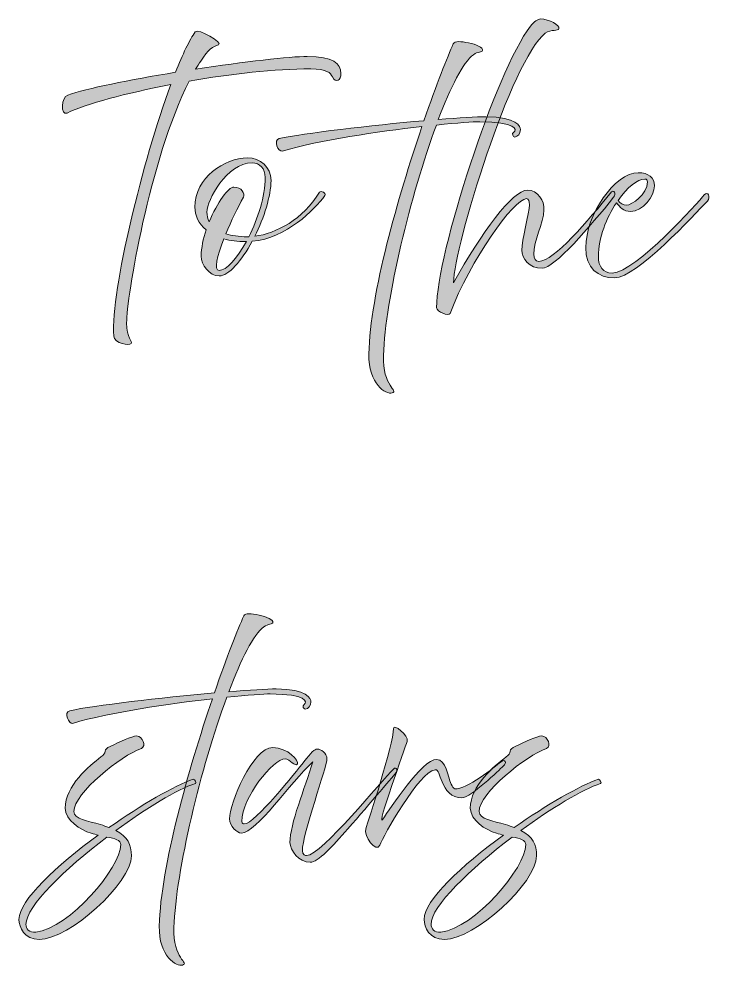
# Model space of a CAD drawing. Header units: millimetres. Extents: x 37 to 148, y -204 to -22.
# Drawn here: x 36.99 to 63.89, y -58.45 to -21.59 of the extents above; entities that cross this region are included whole.
import ezdxf

# ---------------------------------------------------------------- set-up
doc = ezdxf.new("R2010")
doc.units = ezdxf.units.MM
doc.header["$MEASUREMENT"] = 0
doc.layers.add('Layer 1', color=7, linetype='Continuous', lineweight=0)

msp = doc.modelspace()

# ---------------------------------------------------------------- hatches: boundary and pattern name
at = {"layer": 'Layer 1', "transparency": 33554687}
h = msp.add_hatch(color=250, dxfattribs=at)
h.dxf.hatch_style = 2
edge = h.paths.add_edge_path()
edge.add_spline(control_points=[(53.223, -32.815), (53.223, -30.715), (55.518, -23.654), (56.873, -21.867), (57.008, -21.689), (57.169, -21.587), (57.271, -21.587), (57.593, -21.587), (58.024, -21.841), (57.982, -21.96), (57.94, -22.087), (57.694, -21.96), (57.449, -22.146), (56.145, -23.145), (53.884, -30.461), (53.884, -31.841), (54.959, -29.894), (56.195, -28.243), (56.746, -28.243), (57.186, -28.243), (57.415, -28.666), (57.398, -29.005), (57.372, -29.538), (57, -30.224), (57, -30.732), (57, -30.919), (57.067, -31.012), (57.203, -31.012), (57.779, -31.012), (59.108, -29.437), (60.023, -28.311), (60.082, -28.234), (60.234, -28.361), (60.107, -28.522), (59.193, -29.648), (57.804, -31.283), (57.322, -31.283), (56.83, -31.283), (56.534, -30.91), (56.534, -30.571), (56.534, -30.233), (56.83, -29.098), (56.83, -28.81), (56.83, -28.675), (56.805, -28.573), (56.72, -28.573), (56.238, -28.573), (54.527, -30.978), (53.748, -33.035), (53.697, -33.162), (53.223, -32.968), (53.223, -32.815)], knot_values=[0, 0, 0, 0, 1, 1, 1, 2, 2, 2, 3, 3, 3, 4, 4, 4, 5, 5, 5, 6, 6, 6, 7, 7, 7, 8, 8, 8, 9, 9, 9, 10, 10, 10, 11, 11, 11, 12, 12, 12, 13, 13, 13, 14, 14, 14, 15, 15, 15, 16, 16, 16, 17, 17, 17, 17], degree=3, periodic=0)
h = msp.add_hatch(color=250, dxfattribs=at)
h.dxf.hatch_style = 2
edge = h.paths.add_edge_path()
edge.add_spline(control_points=[(40.676, -33.916), (40.574, -32.087), (41.802, -27.108), (42.894, -24.136), (41.15, -24.475), (39.609, -24.89), (38.864, -25.245), (38.593, -25.372), (38.644, -24.593), (38.889, -24.551), (39.601, -24.289), (41.303, -23.95), (43.081, -23.662), (43.352, -22.959), (43.623, -22.4), (43.843, -22.087), (43.953, -21.935), (44.944, -22.519), (44.749, -22.587), (44.537, -22.663), (44.342, -22.773), (44.055, -23.222), (43.987, -23.323), (43.927, -23.433), (43.86, -23.543), (45.731, -23.255), (47.543, -23.044), (48.195, -23.044), (49.203, -23.044), (49.507, -23.315), (49.507, -23.713), (49.507, -23.967), (49.313, -24.111), (49.177, -23.84), (49.101, -23.687), (48.965, -23.527), (48.331, -23.527), (46.95, -23.527), (45.231, -23.721), (43.606, -24.001), (42.065, -27.066), (41.176, -32.443), (41.176, -33.408), (41.176, -33.992), (41.413, -34.119), (41.353, -34.212), (41.294, -34.305), (40.693, -34.204), (40.676, -33.916)], knot_values=[0, 0, 0, 0, 1, 1, 1, 2, 2, 2, 3, 3, 3, 4, 4, 4, 5, 5, 5, 6, 6, 6, 7, 7, 7, 8, 8, 8, 9, 9, 9, 10, 10, 10, 11, 11, 11, 12, 12, 12, 13, 13, 13, 14, 14, 14, 15, 15, 15, 16, 16, 16, 16], degree=3, periodic=0)
h = msp.add_hatch(color=250, dxfattribs=at)
h.dxf.hatch_style = 2
edge = h.paths.add_edge_path()
edge.add_spline(control_points=[(50.59, -34.61), (50.649, -32.256), (51.725, -28.514), (52.656, -25.77), (50.946, -25.965), (48.693, -26.295), (47.22, -26.727), (47.085, -26.769), (46.856, -26.295), (47.11, -26.236), (48.041, -26.033), (50.675, -25.728), (52.732, -25.542), (53.215, -24.153), (53.647, -23.044), (53.875, -22.553), (53.935, -22.426), (54.172, -22.46), (54.468, -22.519), (54.756, -22.578), (55.044, -22.697), (55.01, -22.815), (54.993, -22.883), (54.824, -22.849), (54.654, -22.976), (54.256, -23.272), (53.774, -24.229), (53.291, -25.499), (54.104, -25.432), (54.773, -25.389), (55.137, -25.389), (56.356, -25.389), (56.483, -25.779), (56.483, -25.889), (56.483, -26.05), (56.382, -26.168), (56.263, -26.177), (56.204, -26.177), (56.128, -26.05), (56.221, -25.99), (56.365, -25.889), (56.322, -25.593), (54.9, -25.584), (54.663, -25.584), (54.036, -25.626), (53.215, -25.711), (52.207, -28.429), (51.242, -32.451), (51.157, -34.67), (51.115, -35.889), (51.775, -36.041), (51.496, -36.126), (51.267, -36.202), (50.565, -35.787), (50.59, -34.61)], knot_values=[0, 0, 0, 0, 1, 1, 1, 2, 2, 2, 3, 3, 3, 4, 4, 4, 5, 5, 5, 6, 6, 6, 7, 7, 7, 8, 8, 8, 9, 9, 9, 10, 10, 10, 11, 11, 11, 12, 12, 12, 13, 13, 13, 14, 14, 14, 15, 15, 15, 16, 16, 16, 17, 17, 17, 18, 18, 18, 18], degree=3, periodic=0)
h = msp.add_hatch(color=250, dxfattribs=at)
h.dxf.hatch_style = 2
edge = h.paths.add_edge_path()
edge.add_spline(control_points=[(44.96, -30.14), (44.698, -30.808), (44.554, -31.367), (44.774, -31.367), (45.045, -31.367), (45.468, -30.902), (45.832, -30.241), (45.832, -30.241), (45.815, -30.241), (45.815, -30.241), (45.485, -30.241), (45.197, -30.207), (44.96, -30.14)], knot_values=[0, 0, 0, 0, 1, 1, 1, 2, 2, 2, 3, 3, 3, 4, 4, 4, 4], degree=3, periodic=0)
edge = h.paths.add_edge_path()
edge.add_spline(control_points=[(45.036, -29.945), (45.256, -30.012), (45.536, -30.055), (45.875, -30.055), (45.891, -30.055), (45.908, -30.055), (45.925, -30.055), (46.281, -29.36), (46.56, -28.497), (46.56, -27.752), (46.56, -27.405), (46.349, -27.184), (46.061, -27.184), (45.062, -27.184), (44.299, -28.641), (44.299, -29.098), (44.299, -29.225), (44.325, -29.352), (44.384, -29.471), (44.698, -28.725), (45.146, -28.124), (45.341, -28.124), (45.646, -28.124), (45.79, -28.378), (45.714, -28.514), (45.502, -28.912), (45.239, -29.445), (45.036, -29.945)], knot_values=[0, 0, 0, 0, 1, 1, 1, 2, 2, 2, 3, 3, 3, 4, 4, 4, 5, 5, 5, 6, 6, 6, 7, 7, 7, 8, 8, 8, 9, 9, 9, 9], degree=3, periodic=0)
edge = h.paths.add_edge_path()
edge.add_spline(control_points=[(44.071, -30.808), (44.079, -30.487), (44.156, -30.131), (44.266, -29.792), (43.961, -29.547), (43.834, -29.216), (43.834, -28.903), (43.834, -27.752), (44.977, -26.99), (45.875, -26.99), (46.374, -26.99), (46.789, -27.345), (46.789, -27.862), (46.789, -28.471), (46.518, -29.31), (46.162, -30.038), (46.984, -29.928), (48.042, -29.377), (48.669, -28.327), (48.72, -28.243), (48.957, -28.353), (48.88, -28.454), (48.482, -29.013), (47.382, -30.106), (46.061, -30.233), (45.646, -30.986), (45.146, -31.579), (44.774, -31.579), (44.401, -31.579), (44.062, -31.147), (44.071, -30.808)], knot_values=[0, 0, 0, 0, 1, 1, 1, 2, 2, 2, 3, 3, 3, 4, 4, 4, 5, 5, 5, 6, 6, 6, 7, 7, 7, 8, 8, 8, 9, 9, 9, 10, 10, 10, 10], degree=3, periodic=0)
h = msp.add_hatch(color=250, dxfattribs=at)
h.dxf.hatch_style = 2
edge = h.paths.add_edge_path()
edge.add_spline(control_points=[(60.276, -28.641), (60.36, -28.759), (60.496, -28.827), (60.598, -28.827), (60.818, -28.827), (61.419, -28.412), (61.419, -27.921), (61.419, -27.862), (61.393, -27.811), (61.317, -27.811), (61.03, -27.811), (60.631, -28.141), (60.276, -28.641)], knot_values=[0, 0, 0, 0, 1, 1, 1, 2, 2, 2, 3, 3, 3, 4, 4, 4, 4], degree=3, periodic=0)
edge = h.paths.add_edge_path()
edge.add_spline(control_points=[(59.023, -30.478), (59.023, -29.216), (60.14, -27.565), (61.063, -27.565), (61.47, -27.565), (61.69, -27.769), (61.69, -28.073), (61.69, -28.471), (61.233, -29.073), (60.767, -29.073), (60.488, -29.073), (60.352, -28.903), (60.217, -28.734), (59.827, -29.31), (59.514, -30.089), (59.514, -30.825), (59.514, -31.215), (59.692, -31.469), (60.047, -31.469), (60.97, -31.452), (63.417, -28.683), (63.629, -28.429), (63.773, -28.251), (63.891, -28.522), (63.748, -28.666), (63.239, -29.2), (61.004, -31.655), (60.14, -31.655), (59.497, -31.655), (59.023, -31.266), (59.023, -30.478)], knot_values=[0, 0, 0, 0, 1, 1, 1, 2, 2, 2, 3, 3, 3, 4, 4, 4, 5, 5, 5, 6, 6, 6, 7, 7, 7, 8, 8, 8, 9, 9, 9, 10, 10, 10, 10], degree=3, periodic=0)
h = msp.add_hatch(color=250, dxfattribs=at)
h.dxf.hatch_style = 2
edge = h.paths.add_edge_path()
edge.add_spline(control_points=[(42.445, -56.858), (42.505, -54.504), (43.58, -50.761), (44.511, -48.018), (42.801, -48.212), (40.548, -48.543), (39.075, -48.974), (38.94, -49.017), (38.711, -48.543), (38.965, -48.483), (39.896, -48.28), (42.53, -47.975), (44.587, -47.789), (45.07, -46.4), (45.502, -45.291), (45.731, -44.8), (45.79, -44.673), (46.027, -44.707), (46.323, -44.766), (46.611, -44.825), (46.899, -44.944), (46.865, -45.062), (46.848, -45.13), (46.679, -45.096), (46.509, -45.223), (46.112, -45.52), (45.629, -46.476), (45.146, -47.747), (45.959, -47.679), (46.628, -47.637), (46.992, -47.637), (48.212, -47.637), (48.338, -48.026), (48.338, -48.136), (48.338, -48.297), (48.237, -48.415), (48.118, -48.424), (48.059, -48.424), (47.983, -48.297), (48.076, -48.238), (48.22, -48.136), (48.178, -47.84), (46.755, -47.831), (46.518, -47.831), (45.891, -47.874), (45.07, -47.958), (44.062, -50.676), (43.097, -54.698), (43.013, -56.917), (42.97, -58.136), (43.631, -58.288), (43.351, -58.373), (43.123, -58.449), (42.42, -58.035), (42.445, -56.858)], knot_values=[0, 0, 0, 0, 1, 1, 1, 2, 2, 2, 3, 3, 3, 4, 4, 4, 5, 5, 5, 6, 6, 6, 7, 7, 7, 8, 8, 8, 9, 9, 9, 10, 10, 10, 11, 11, 11, 12, 12, 12, 13, 13, 13, 14, 14, 14, 15, 15, 15, 16, 16, 16, 17, 17, 17, 18, 18, 18, 18], degree=3, periodic=0)
h = msp.add_hatch(color=250, dxfattribs=at)
h.dxf.hatch_style = 2
edge = h.paths.add_edge_path()
edge.add_spline(control_points=[(50.472, -53.073), (50.565, -52.793), (51.547, -49.796), (51.547, -49.178), (51.547, -48.966), (52.148, -49.44), (52.081, -49.677), (52.013, -49.914), (50.853, -53.098), (51.132, -52.7), (51.412, -52.302), (52.673, -50.363), (53.224, -50.38), (53.579, -50.388), (53.664, -51.032), (53.791, -51.345), (53.833, -51.438), (53.884, -51.506), (53.935, -51.515), (54.358, -51.582), (55.527, -50.634), (55.705, -50.482), (55.882, -50.329), (55.976, -50.507), (55.815, -50.642), (55.654, -50.778), (54.57, -51.853), (54.206, -51.87), (53.799, -51.887), (53.562, -51.557), (53.435, -51.252), (53.334, -50.998), (53.3, -50.77), (53.173, -50.778), (52.538, -50.846), (51.149, -53.377), (51.014, -53.708), (50.878, -54.038), (50.378, -53.352), (50.472, -53.073)], knot_values=[0, 0, 0, 0, 1, 1, 1, 2, 2, 2, 3, 3, 3, 4, 4, 4, 5, 5, 5, 6, 6, 6, 7, 7, 7, 8, 8, 8, 9, 9, 9, 10, 10, 10, 11, 11, 11, 12, 12, 12, 13, 13, 13, 13], degree=3, periodic=0)
h = msp.add_hatch(color=250, dxfattribs=at)
h.dxf.hatch_style = 2
edge = h.paths.add_edge_path()
edge.add_spline(control_points=[(37.645, -57.095), (38.957, -56.942), (40.947, -54.58), (40.947, -53.691), (40.947, -53.513), (40.727, -53.454), (40.413, -53.394), (38.779, -54.639), (37.264, -56.087), (37.264, -56.79), (37.264, -56.951), (37.382, -57.128), (37.645, -57.095)], knot_values=[0, 0, 0, 0, 1, 1, 1, 2, 2, 2, 3, 3, 3, 4, 4, 4, 4], degree=3, periodic=0)
edge = h.paths.add_edge_path()
edge.add_spline(control_points=[(36.993, -56.595), (36.993, -55.858), (38.457, -54.504), (40.075, -53.318), (39.99, -53.301), (39.897, -53.276), (39.804, -53.25), (39.372, -53.115), (38.788, -52.742), (38.788, -52.277), (38.788, -51.404), (39.728, -50.626), (40.176, -50.278), (40.286, -50.202), (40.329, -50.143), (40.337, -50.058), (40.346, -49.99), (40.405, -49.931), (40.532, -49.872), (40.913, -49.703), (41.37, -49.466), (41.565, -49.466), (41.794, -49.466), (41.963, -49.872), (41.751, -49.948), (40.964, -50.228), (39.126, -51.684), (39.126, -52.404), (39.126, -52.7), (39.685, -52.768), (40.159, -52.912), (40.278, -52.946), (40.388, -52.988), (40.49, -53.03), (41.751, -52.141), (43.038, -51.396), (43.766, -51.151), (43.826, -51.133), (43.902, -51.294), (43.851, -51.311), (43.14, -51.548), (41.938, -52.277), (40.752, -53.14), (41.218, -53.386), (41.362, -53.682), (41.362, -54.123), (41.362, -55.189), (38.957, -57.374), (37.78, -57.374), (37.196, -57.374), (36.993, -56.917), (36.993, -56.595)], knot_values=[0, 0, 0, 0, 1, 1, 1, 2, 2, 2, 3, 3, 3, 4, 4, 4, 5, 5, 5, 6, 6, 6, 7, 7, 7, 8, 8, 8, 9, 9, 9, 10, 10, 10, 11, 11, 11, 12, 12, 12, 13, 13, 13, 14, 14, 14, 15, 15, 15, 16, 16, 16, 17, 17, 17, 17], degree=3, periodic=0)
h = msp.add_hatch(color=250, dxfattribs=at)
h.dxf.hatch_style = 2
edge = h.paths.add_edge_path()
edge.add_spline(control_points=[(53.392, -57.095), (54.705, -56.942), (56.695, -54.58), (56.695, -53.691), (56.695, -53.513), (56.474, -53.454), (56.161, -53.394), (54.527, -54.639), (53.011, -56.087), (53.011, -56.79), (53.011, -56.951), (53.13, -57.128), (53.392, -57.095)], knot_values=[0, 0, 0, 0, 1, 1, 1, 2, 2, 2, 3, 3, 3, 4, 4, 4, 4], degree=3, periodic=0)
edge = h.paths.add_edge_path()
edge.add_spline(control_points=[(52.74, -56.595), (52.74, -55.858), (54.205, -54.504), (55.822, -53.318), (55.738, -53.301), (55.645, -53.276), (55.551, -53.25), (55.12, -53.115), (54.536, -52.742), (54.536, -52.277), (54.536, -51.404), (55.475, -50.626), (55.924, -50.278), (56.034, -50.202), (56.077, -50.143), (56.085, -50.058), (56.093, -49.99), (56.153, -49.931), (56.28, -49.872), (56.661, -49.703), (57.118, -49.466), (57.313, -49.466), (57.541, -49.466), (57.711, -49.872), (57.499, -49.948), (56.712, -50.228), (54.874, -51.684), (54.874, -52.404), (54.874, -52.7), (55.433, -52.768), (55.907, -52.912), (56.026, -52.946), (56.136, -52.988), (56.237, -53.03), (57.499, -52.141), (58.786, -51.396), (59.514, -51.151), (59.573, -51.133), (59.65, -51.294), (59.599, -51.311), (58.888, -51.548), (57.685, -52.277), (56.5, -53.14), (56.966, -53.386), (57.11, -53.682), (57.11, -54.123), (57.11, -55.189), (54.705, -57.374), (53.528, -57.374), (52.944, -57.374), (52.74, -56.917), (52.74, -56.595)], knot_values=[0, 0, 0, 0, 1, 1, 1, 2, 2, 2, 3, 3, 3, 4, 4, 4, 5, 5, 5, 6, 6, 6, 7, 7, 7, 8, 8, 8, 9, 9, 9, 10, 10, 10, 11, 11, 11, 12, 12, 12, 13, 13, 13, 14, 14, 14, 15, 15, 15, 16, 16, 16, 17, 17, 17, 17], degree=3, periodic=0)
h = msp.add_hatch(color=250, dxfattribs=at)
h.dxf.hatch_style = 2
edge = h.paths.add_edge_path()
edge.add_spline(control_points=[(47.525, -53.606), (47.525, -52.886), (48.101, -51.506), (48.415, -50.473), (47.542, -51.277), (46.213, -53.242), (45.637, -53.242), (45.468, -53.242), (45.18, -52.979), (45.18, -52.683), (45.18, -52.099), (46.069, -49.914), (46.857, -49.914), (47.441, -49.914), (47.89, -50.448), (47.822, -50.549), (47.72, -50.693), (47.525, -50.355), (47.339, -50.355), (46.873, -50.355), (45.654, -51.87), (45.654, -52.785), (45.654, -52.878), (45.722, -52.886), (45.747, -52.886), (46.145, -52.886), (47.78, -50.837), (48.067, -50.473), (48.355, -50.109), (48.474, -49.974), (48.592, -49.974), (48.711, -49.974), (48.965, -50.126), (48.965, -50.355), (48.965, -50.659), (48.008, -53.276), (48.008, -53.936), (48.008, -54.089), (48.127, -54.114), (48.169, -54.114), (48.753, -54.114), (51.107, -51.167), (51.547, -50.752), (51.666, -50.642), (51.717, -50.812), (51.657, -50.88), (51.624, -50.922), (50.65, -52.082), (49.778, -53.073), (49.168, -53.758), (48.618, -54.377), (48.313, -54.377), (47.873, -54.377), (47.525, -53.919), (47.525, -53.606)], knot_values=[0, 0, 0, 0, 1, 1, 1, 2, 2, 2, 3, 3, 3, 4, 4, 4, 5, 5, 5, 6, 6, 6, 7, 7, 7, 8, 8, 8, 9, 9, 9, 10, 10, 10, 11, 11, 11, 12, 12, 12, 13, 13, 13, 14, 14, 14, 15, 15, 15, 16, 16, 16, 17, 17, 17, 18, 18, 18, 18], degree=3, periodic=0)

# ---------------------------------------------------------------- linework, layer by layer
at = {"layer": 'Layer 1'}
for points, knots in [([(53.223, -32.815), (53.223, -30.715), (55.518, -23.654), (56.873, -21.867), (57.008, -21.689), (57.169, -21.587), (57.271, -21.587), (57.593, -21.587), (58.024, -21.841), (57.982, -21.96), (57.94, -22.087), (57.694, -21.96), (57.449, -22.146), (56.145, -23.145), (53.884, -30.461), (53.884, -31.841), (54.959, -29.894), (56.195, -28.243), (56.746, -28.243), (57.186, -28.243), (57.415, -28.666), (57.398, -29.005), (57.372, -29.538), (57, -30.224), (57, -30.732), (57, -30.919), (57.067, -31.012), (57.203, -31.012), (57.779, -31.012), (59.108, -29.437), (60.023, -28.311), (60.082, -28.234), (60.234, -28.361), (60.107, -28.522), (59.193, -29.648), (57.804, -31.283), (57.322, -31.283), (56.83, -31.283), (56.534, -30.91), (56.534, -30.571), (56.534, -30.233), (56.83, -29.098), (56.83, -28.81), (56.83, -28.675), (56.805, -28.573), (56.72, -28.573), (56.238, -28.573), (54.527, -30.978), (53.748, -33.035), (53.697, -33.162), (53.223, -32.968), (53.223, -32.815)], [0, 0, 0, 0, 1, 1, 1, 2, 2, 2, 3, 3, 3, 4, 4, 4, 5, 5, 5, 6, 6, 6, 7, 7, 7, 8, 8, 8, 9, 9, 9, 10, 10, 10, 11, 11, 11, 12, 12, 12, 13, 13, 13, 14, 14, 14, 15, 15, 15, 16, 16, 16, 17, 17, 17, 17]), ([(40.676, -33.916), (40.574, -32.087), (41.802, -27.108), (42.894, -24.136), (41.15, -24.475), (39.609, -24.89), (38.864, -25.245), (38.593, -25.372), (38.644, -24.593), (38.889, -24.551), (39.601, -24.289), (41.303, -23.95), (43.081, -23.662), (43.352, -22.959), (43.623, -22.4), (43.843, -22.087), (43.953, -21.935), (44.944, -22.519), (44.749, -22.587), (44.537, -22.663), (44.342, -22.773), (44.055, -23.222), (43.987, -23.323), (43.927, -23.433), (43.86, -23.543), (45.731, -23.255), (47.543, -23.044), (48.195, -23.044), (49.203, -23.044), (49.507, -23.315), (49.507, -23.713), (49.507, -23.967), (49.313, -24.111), (49.177, -23.84), (49.101, -23.687), (48.965, -23.527), (48.331, -23.527), (46.95, -23.527), (45.231, -23.721), (43.606, -24.001), (42.065, -27.066), (41.176, -32.443), (41.176, -33.408), (41.176, -33.992), (41.413, -34.119), (41.353, -34.212), (41.294, -34.305), (40.693, -34.204), (40.676, -33.916)], [0, 0, 0, 0, 1, 1, 1, 2, 2, 2, 3, 3, 3, 4, 4, 4, 5, 5, 5, 6, 6, 6, 7, 7, 7, 8, 8, 8, 9, 9, 9, 10, 10, 10, 11, 11, 11, 12, 12, 12, 13, 13, 13, 14, 14, 14, 15, 15, 15, 16, 16, 16, 16]), ([(50.59, -34.61), (50.649, -32.256), (51.725, -28.514), (52.656, -25.77), (50.946, -25.965), (48.693, -26.295), (47.22, -26.727), (47.085, -26.769), (46.856, -26.295), (47.11, -26.236), (48.041, -26.033), (50.675, -25.728), (52.732, -25.542), (53.215, -24.153), (53.647, -23.044), (53.875, -22.553), (53.935, -22.426), (54.172, -22.46), (54.468, -22.519), (54.756, -22.578), (55.044, -22.697), (55.01, -22.815), (54.993, -22.883), (54.824, -22.849), (54.654, -22.976), (54.256, -23.272), (53.774, -24.229), (53.291, -25.499), (54.104, -25.432), (54.773, -25.389), (55.137, -25.389), (56.356, -25.389), (56.483, -25.779), (56.483, -25.889), (56.483, -26.05), (56.382, -26.168), (56.263, -26.177), (56.204, -26.177), (56.128, -26.05), (56.221, -25.99), (56.365, -25.889), (56.322, -25.593), (54.9, -25.584), (54.663, -25.584), (54.036, -25.626), (53.215, -25.711), (52.207, -28.429), (51.242, -32.451), (51.157, -34.67), (51.115, -35.889), (51.775, -36.041), (51.496, -36.126), (51.267, -36.202), (50.565, -35.787), (50.59, -34.61)], [0, 0, 0, 0, 1, 1, 1, 2, 2, 2, 3, 3, 3, 4, 4, 4, 5, 5, 5, 6, 6, 6, 7, 7, 7, 8, 8, 8, 9, 9, 9, 10, 10, 10, 11, 11, 11, 12, 12, 12, 13, 13, 13, 14, 14, 14, 15, 15, 15, 16, 16, 16, 17, 17, 17, 18, 18, 18, 18]), ([(44.071, -30.808), (44.079, -30.487), (44.156, -30.131), (44.266, -29.792), (43.961, -29.547), (43.834, -29.216), (43.834, -28.903), (43.834, -27.752), (44.977, -26.99), (45.875, -26.99), (46.374, -26.99), (46.789, -27.345), (46.789, -27.862), (46.789, -28.471), (46.518, -29.31), (46.162, -30.038), (46.984, -29.928), (48.042, -29.377), (48.669, -28.327), (48.72, -28.243), (48.957, -28.353), (48.88, -28.454), (48.482, -29.013), (47.382, -30.106), (46.061, -30.233), (45.646, -30.986), (45.146, -31.579), (44.774, -31.579), (44.401, -31.579), (44.062, -31.147), (44.071, -30.808)], [0, 0, 0, 0, 1, 1, 1, 2, 2, 2, 3, 3, 3, 4, 4, 4, 5, 5, 5, 6, 6, 6, 7, 7, 7, 8, 8, 8, 9, 9, 9, 10, 10, 10, 10]), ([(45.036, -29.945), (45.256, -30.012), (45.536, -30.055), (45.875, -30.055), (45.891, -30.055), (45.908, -30.055), (45.925, -30.055), (46.281, -29.36), (46.56, -28.497), (46.56, -27.752), (46.56, -27.405), (46.349, -27.184), (46.061, -27.184), (45.062, -27.184), (44.299, -28.641), (44.299, -29.098), (44.299, -29.225), (44.325, -29.352), (44.384, -29.471), (44.698, -28.725), (45.146, -28.124), (45.341, -28.124), (45.646, -28.124), (45.79, -28.378), (45.714, -28.514), (45.502, -28.912), (45.239, -29.445), (45.036, -29.945)], [0, 0, 0, 0, 1, 1, 1, 2, 2, 2, 3, 3, 3, 4, 4, 4, 5, 5, 5, 6, 6, 6, 7, 7, 7, 8, 8, 8, 9, 9, 9, 9]), ([(59.023, -30.478), (59.023, -29.216), (60.14, -27.565), (61.063, -27.565), (61.47, -27.565), (61.69, -27.769), (61.69, -28.073), (61.69, -28.471), (61.233, -29.073), (60.767, -29.073), (60.488, -29.073), (60.352, -28.903), (60.217, -28.734), (59.827, -29.31), (59.514, -30.089), (59.514, -30.825), (59.514, -31.215), (59.692, -31.469), (60.047, -31.469), (60.97, -31.452), (63.417, -28.683), (63.629, -28.429), (63.773, -28.251), (63.891, -28.522), (63.748, -28.666), (63.239, -29.2), (61.004, -31.655), (60.14, -31.655), (59.497, -31.655), (59.023, -31.266), (59.023, -30.478)], [0, 0, 0, 0, 1, 1, 1, 2, 2, 2, 3, 3, 3, 4, 4, 4, 5, 5, 5, 6, 6, 6, 7, 7, 7, 8, 8, 8, 9, 9, 9, 10, 10, 10, 10]), ([(60.276, -28.641), (60.36, -28.759), (60.496, -28.827), (60.598, -28.827), (60.818, -28.827), (61.419, -28.412), (61.419, -27.921), (61.419, -27.862), (61.393, -27.811), (61.317, -27.811), (61.03, -27.811), (60.631, -28.141), (60.276, -28.641)], [0, 0, 0, 0, 1, 1, 1, 2, 2, 2, 3, 3, 3, 4, 4, 4, 4]), ([(44.96, -30.14), (44.698, -30.808), (44.554, -31.367), (44.774, -31.367), (45.045, -31.367), (45.468, -30.902), (45.832, -30.241), (45.832, -30.241), (45.815, -30.241), (45.815, -30.241), (45.485, -30.241), (45.197, -30.207), (44.96, -30.14)], [0, 0, 0, 0, 1, 1, 1, 2, 2, 2, 3, 3, 3, 4, 4, 4, 4]), ([(42.445, -56.858), (42.505, -54.504), (43.58, -50.761), (44.511, -48.018), (42.801, -48.212), (40.548, -48.543), (39.075, -48.974), (38.94, -49.017), (38.711, -48.543), (38.965, -48.483), (39.896, -48.28), (42.53, -47.975), (44.587, -47.789), (45.07, -46.4), (45.502, -45.291), (45.731, -44.8), (45.79, -44.673), (46.027, -44.707), (46.323, -44.766), (46.611, -44.825), (46.899, -44.944), (46.865, -45.062), (46.848, -45.13), (46.679, -45.096), (46.509, -45.223), (46.112, -45.52), (45.629, -46.476), (45.146, -47.747), (45.959, -47.679), (46.628, -47.637), (46.992, -47.637), (48.212, -47.637), (48.338, -48.026), (48.338, -48.136), (48.338, -48.297), (48.237, -48.415), (48.118, -48.424), (48.059, -48.424), (47.983, -48.297), (48.076, -48.238), (48.22, -48.136), (48.178, -47.84), (46.755, -47.831), (46.518, -47.831), (45.891, -47.874), (45.07, -47.958), (44.062, -50.676), (43.097, -54.698), (43.013, -56.917), (42.97, -58.136), (43.631, -58.288), (43.351, -58.373), (43.123, -58.449), (42.42, -58.035), (42.445, -56.858)], [0, 0, 0, 0, 1, 1, 1, 2, 2, 2, 3, 3, 3, 4, 4, 4, 5, 5, 5, 6, 6, 6, 7, 7, 7, 8, 8, 8, 9, 9, 9, 10, 10, 10, 11, 11, 11, 12, 12, 12, 13, 13, 13, 14, 14, 14, 15, 15, 15, 16, 16, 16, 17, 17, 17, 18, 18, 18, 18]), ([(50.472, -53.073), (50.565, -52.793), (51.547, -49.796), (51.547, -49.178), (51.547, -48.966), (52.148, -49.44), (52.081, -49.677), (52.013, -49.914), (50.853, -53.098), (51.132, -52.7), (51.412, -52.302), (52.673, -50.363), (53.224, -50.38), (53.579, -50.388), (53.664, -51.032), (53.791, -51.345), (53.833, -51.438), (53.884, -51.506), (53.935, -51.515), (54.358, -51.582), (55.527, -50.634), (55.705, -50.482), (55.882, -50.329), (55.976, -50.507), (55.815, -50.642), (55.654, -50.778), (54.57, -51.853), (54.206, -51.87), (53.799, -51.887), (53.562, -51.557), (53.435, -51.252), (53.334, -50.998), (53.3, -50.77), (53.173, -50.778), (52.538, -50.846), (51.149, -53.377), (51.014, -53.708), (50.878, -54.038), (50.378, -53.352), (50.472, -53.073)], [0, 0, 0, 0, 1, 1, 1, 2, 2, 2, 3, 3, 3, 4, 4, 4, 5, 5, 5, 6, 6, 6, 7, 7, 7, 8, 8, 8, 9, 9, 9, 10, 10, 10, 11, 11, 11, 12, 12, 12, 13, 13, 13, 13]), ([(36.993, -56.595), (36.993, -55.858), (38.457, -54.504), (40.075, -53.318), (39.99, -53.301), (39.897, -53.276), (39.804, -53.25), (39.372, -53.115), (38.788, -52.742), (38.788, -52.277), (38.788, -51.404), (39.728, -50.626), (40.176, -50.278), (40.286, -50.202), (40.329, -50.143), (40.337, -50.058), (40.346, -49.99), (40.405, -49.931), (40.532, -49.872), (40.913, -49.703), (41.37, -49.466), (41.565, -49.466), (41.794, -49.466), (41.963, -49.872), (41.751, -49.948), (40.964, -50.228), (39.126, -51.684), (39.126, -52.404), (39.126, -52.7), (39.685, -52.768), (40.159, -52.912), (40.278, -52.946), (40.388, -52.988), (40.49, -53.03), (41.751, -52.141), (43.038, -51.396), (43.766, -51.151), (43.826, -51.133), (43.902, -51.294), (43.851, -51.311), (43.14, -51.548), (41.938, -52.277), (40.752, -53.14), (41.218, -53.386), (41.362, -53.682), (41.362, -54.123), (41.362, -55.189), (38.957, -57.374), (37.78, -57.374), (37.196, -57.374), (36.993, -56.917), (36.993, -56.595)], [0, 0, 0, 0, 1, 1, 1, 2, 2, 2, 3, 3, 3, 4, 4, 4, 5, 5, 5, 6, 6, 6, 7, 7, 7, 8, 8, 8, 9, 9, 9, 10, 10, 10, 11, 11, 11, 12, 12, 12, 13, 13, 13, 14, 14, 14, 15, 15, 15, 16, 16, 16, 17, 17, 17, 17]), ([(52.74, -56.595), (52.74, -55.858), (54.205, -54.504), (55.822, -53.318), (55.738, -53.301), (55.645, -53.276), (55.551, -53.25), (55.12, -53.115), (54.536, -52.742), (54.536, -52.277), (54.536, -51.404), (55.475, -50.626), (55.924, -50.278), (56.034, -50.202), (56.077, -50.143), (56.085, -50.058), (56.093, -49.99), (56.153, -49.931), (56.28, -49.872), (56.661, -49.703), (57.118, -49.466), (57.313, -49.466), (57.541, -49.466), (57.711, -49.872), (57.499, -49.948), (56.712, -50.228), (54.874, -51.684), (54.874, -52.404), (54.874, -52.7), (55.433, -52.768), (55.907, -52.912), (56.026, -52.946), (56.136, -52.988), (56.237, -53.03), (57.499, -52.141), (58.786, -51.396), (59.514, -51.151), (59.573, -51.133), (59.65, -51.294), (59.599, -51.311), (58.888, -51.548), (57.685, -52.277), (56.5, -53.14), (56.966, -53.386), (57.11, -53.682), (57.11, -54.123), (57.11, -55.189), (54.705, -57.374), (53.528, -57.374), (52.944, -57.374), (52.74, -56.917), (52.74, -56.595)], [0, 0, 0, 0, 1, 1, 1, 2, 2, 2, 3, 3, 3, 4, 4, 4, 5, 5, 5, 6, 6, 6, 7, 7, 7, 8, 8, 8, 9, 9, 9, 10, 10, 10, 11, 11, 11, 12, 12, 12, 13, 13, 13, 14, 14, 14, 15, 15, 15, 16, 16, 16, 17, 17, 17, 17]), ([(47.525, -53.606), (47.525, -52.886), (48.101, -51.506), (48.415, -50.473), (47.542, -51.277), (46.213, -53.242), (45.637, -53.242), (45.468, -53.242), (45.18, -52.979), (45.18, -52.683), (45.18, -52.099), (46.069, -49.914), (46.857, -49.914), (47.441, -49.914), (47.89, -50.448), (47.822, -50.549), (47.72, -50.693), (47.525, -50.355), (47.339, -50.355), (46.873, -50.355), (45.654, -51.87), (45.654, -52.785), (45.654, -52.878), (45.722, -52.886), (45.747, -52.886), (46.145, -52.886), (47.78, -50.837), (48.067, -50.473), (48.355, -50.109), (48.474, -49.974), (48.592, -49.974), (48.711, -49.974), (48.965, -50.126), (48.965, -50.355), (48.965, -50.659), (48.008, -53.276), (48.008, -53.936), (48.008, -54.089), (48.127, -54.114), (48.169, -54.114), (48.753, -54.114), (51.107, -51.167), (51.547, -50.752), (51.666, -50.642), (51.717, -50.812), (51.657, -50.88), (51.624, -50.922), (50.65, -52.082), (49.778, -53.073), (49.168, -53.758), (48.618, -54.377), (48.313, -54.377), (47.873, -54.377), (47.525, -53.919), (47.525, -53.606)], [0, 0, 0, 0, 1, 1, 1, 2, 2, 2, 3, 3, 3, 4, 4, 4, 5, 5, 5, 6, 6, 6, 7, 7, 7, 8, 8, 8, 9, 9, 9, 10, 10, 10, 11, 11, 11, 12, 12, 12, 13, 13, 13, 14, 14, 14, 15, 15, 15, 16, 16, 16, 17, 17, 17, 18, 18, 18, 18]), ([(37.645, -57.095), (38.957, -56.942), (40.947, -54.58), (40.947, -53.691), (40.947, -53.513), (40.727, -53.454), (40.413, -53.394), (38.779, -54.639), (37.264, -56.087), (37.264, -56.79), (37.264, -56.951), (37.382, -57.128), (37.645, -57.095)], [0, 0, 0, 0, 1, 1, 1, 2, 2, 2, 3, 3, 3, 4, 4, 4, 4]), ([(53.392, -57.095), (54.705, -56.942), (56.695, -54.58), (56.695, -53.691), (56.695, -53.513), (56.474, -53.454), (56.161, -53.394), (54.527, -54.639), (53.011, -56.087), (53.011, -56.79), (53.011, -56.951), (53.13, -57.128), (53.392, -57.095)], [0, 0, 0, 0, 1, 1, 1, 2, 2, 2, 3, 3, 3, 4, 4, 4, 4])]:
    msp.add_open_spline(points, degree=3, knots=knots, dxfattribs=at)

doc.saveas('drawing.dxf')
